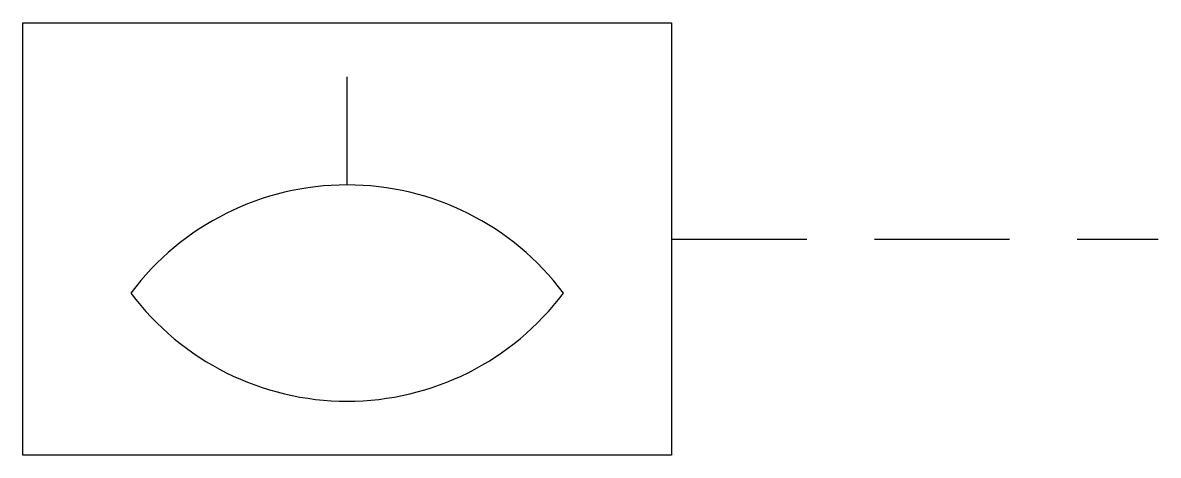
# Model space of a CAD drawing. Extents: x -10.5 to 0, y -2 to 2.
import ezdxf

# ---------------------------------------------------------------- set-up
doc = ezdxf.new("R2010")
doc.units = 0
doc.header["$LTSCALE"] = 10
doc.header["$MEASUREMENT"] = 0
doc.linetypes.add('DASHEDX2', pattern=[1.5, 1, -0.5])
doc.layers.get('0').update_dxf_attribs({"linetype": 'CONTINUOUS'})

msp = doc.modelspace()

# ---------------------------------------------------------------- linework, layer by layer
msp.add_lwpolyline([(-10.5, -2), (-10.5, 2), (-4.5, 2), (-4.5, -2)], close=True)
msp.add_lwpolyline([(-7.5, 0.5), (-7.5, 1.5)])
for points in [[(-5.5, -0.5, 0.5), (-9.5, -0.5)], [(-9.5, -0.5, 0.5), (-5.5, -0.5)]]:
    msp.add_lwpolyline(points, format="xyb")
at = {"linetype": 'DASHEDX2', "ltscale": 0.125}
msp.add_lwpolyline([(-4.5, 0), (0, 0)], dxfattribs=at)

doc.saveas('drawing.dxf')
